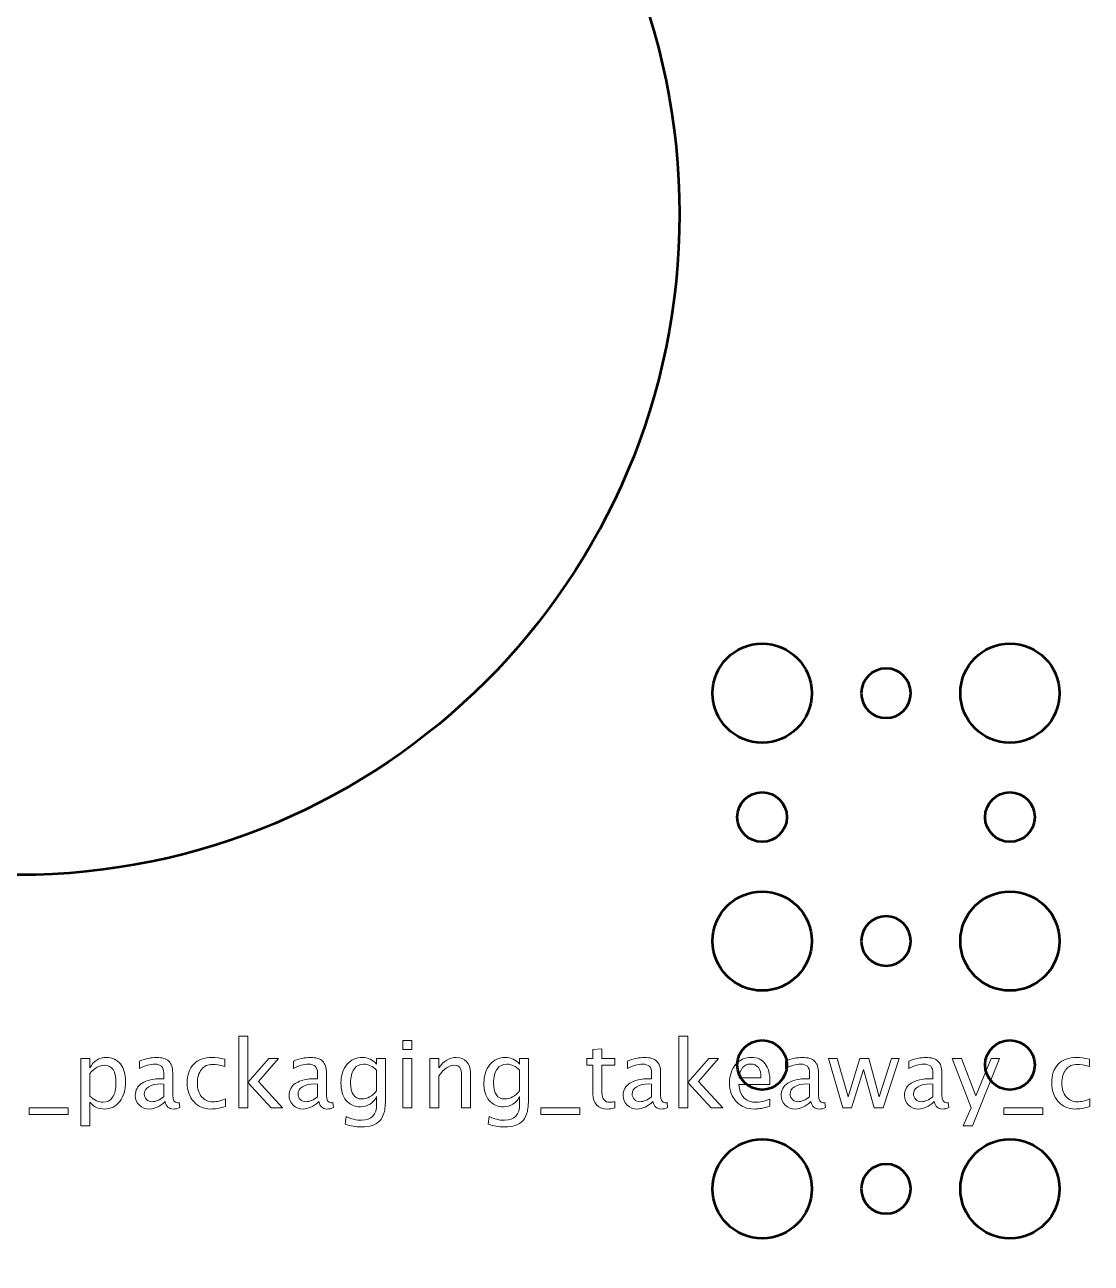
# Model space of a CAD drawing. Header units: centimetres. Extents: x -32.2 to 38.2, y -18.7 to 17.2.
# Drawn here: x 10.54 to 16.99, y 2.65 to 10.15 of the extents above; entities that cross this region are included whole.
import ezdxf

# ---------------------------------------------------------------- set-up
doc = ezdxf.new("R2010")
doc.units = ezdxf.units.CM
doc.header["$MEASUREMENT"] = 0
doc.layers.add('Layer 1', color=7, linetype='Continuous')

msp = doc.modelspace()

# ---------------------------------------------------------------- linework, layer by layer
at = {"layer": 'Layer 1', "lineweight": 53}
for centre, major_axis in [((10.5, 9), (0, 4)), ((15.00001, 6.09999), (0, 0.30001)), ((16.50001, 6.09999), (0, 0.30001)), ((15, 5.35), (0, 0.15)), ((16.5, 5.35), (0, 0.15)), ((15.00001, 4.59999), (0, 0.30001)), ((16.50001, 4.59999), (0, 0.30001)), ((15, 3.85), (0, 0.15)), ((16.5, 3.85), (0, 0.15)), ((15.00001, 3.09999), (0, 0.30001)), ((16.50001, 3.09999), (0, 0.30001))]:
    msp.add_ellipse(centre, major_axis=major_axis, ratio=1, dxfattribs=at)
for points, knots in [([(3.8, -18.2), (3.8, -18.2), (3.8, 16.7), (3.8, 16.7), (3.8, 16.7), (3.8, 16.97614), (4.02386, 17.2), (4.3, 17.2), (4.3, 17.2), (4.3, 17.2), (37.7, 17.2), (37.7, 17.2), (37.7, 17.2), (37.97614, 17.2), (38.2, 16.97614), (38.2, 16.7), (38.2, 16.7), (38.2, 16.7), (38.2, -18.2), (38.2, -18.2), (38.2, -18.2), (38.2, -18.47614), (37.97614, -18.7), (37.7, -18.7), (37.7, -18.7), (37.7, -18.7), (4.3, -18.7), (4.3, -18.7), (4.3, -18.7), (4.02386, -18.7), (3.8, -18.47614), (3.8, -18.2)], [0, 0, 0, 0, 0.1111111, 0.1111111, 0.1111111, 0.1111111, 0.2222222, 0.2222222, 0.2222222, 0.2222222, 0.3333333, 0.3333333, 0.3333333, 0.3333333, 0.4444444, 0.4444444, 0.4444444, 0.4444444, 0.5555556, 0.5555556, 0.5555556, 0.5555556, 0.6666667, 0.6666667, 0.6666667, 0.6666667, 0.7777778, 0.7777778, 0.7777778, 0.7777778, 1, 1, 1, 1]), ([(15.6, 6.1), (15.6, 6.18284), (15.66716, 6.25), (15.75, 6.25), (15.75, 6.25), (15.83284, 6.25), (15.9, 6.18284), (15.9, 6.1), (15.9, 6.1), (15.9, 6.01716), (15.83284, 5.95), (15.75, 5.95), (15.75, 5.95), (15.66716, 5.95), (15.6, 6.01716), (15.6, 6.1)], [0, 0, 0, 0, 0.2, 0.2, 0.2, 0.2, 0.4, 0.4, 0.4, 0.4, 0.6, 0.6, 0.6, 0.6, 1, 1, 1, 1]), ([(15.6, 4.6), (15.6, 4.68284), (15.66716, 4.75), (15.75, 4.75), (15.75, 4.75), (15.83284, 4.75), (15.9, 4.68284), (15.9, 4.6), (15.9, 4.6), (15.9, 4.51716), (15.83284, 4.45), (15.75, 4.45), (15.75, 4.45), (15.66716, 4.45), (15.6, 4.51716), (15.6, 4.6)], [0, 0, 0, 0, 0.2, 0.2, 0.2, 0.2, 0.4, 0.4, 0.4, 0.4, 0.6, 0.6, 0.6, 0.6, 1, 1, 1, 1]), ([(15.6, 3.1), (15.6, 3.18284), (15.66716, 3.25), (15.75, 3.25), (15.75, 3.25), (15.83284, 3.25), (15.9, 3.18284), (15.9, 3.1), (15.9, 3.1), (15.9, 3.01716), (15.83284, 2.95), (15.75, 2.95), (15.75, 2.95), (15.66716, 2.95), (15.6, 3.01716), (15.6, 3.1)], [0, 0, 0, 0, 0.2, 0.2, 0.2, 0.2, 0.4, 0.4, 0.4, 0.4, 0.6, 0.6, 0.6, 0.6, 1, 1, 1, 1])]:
    msp.add_open_spline(points, degree=3, knots=knots, dxfattribs=at)
at = {"layer": 'Layer 1', "color": 5, "lineweight": 9}
for points, knots in [([(11.83285, 3.58998), (11.83285, 3.58998), (11.83285, 4.02516), (11.83285, 4.02516), (11.83285, 4.02516), (11.83285, 4.02516), (11.88703, 4.02516), (11.88703, 4.02516), (11.88703, 4.02516), (11.88703, 4.02516), (11.88703, 3.74398), (11.88703, 3.74398), (11.88703, 3.74398), (11.88703, 3.74398), (12.01403, 3.88913), (12.01403, 3.88913), (12.01403, 3.88913), (12.01403, 3.88913), (12.07255, 3.88913), (12.07255, 3.88913), (12.07255, 3.88913), (12.07255, 3.88913), (11.95119, 3.74953), (11.95119, 3.74953), (11.95119, 3.74953), (11.95119, 3.74953), (12.09794, 3.58998), (12.09794, 3.58998), (12.09794, 3.58998), (12.09794, 3.58998), (12.02814, 3.58998), (12.02814, 3.58998), (12.02814, 3.58998), (12.02814, 3.58998), (11.88703, 3.74341), (11.88703, 3.74341), (11.88703, 3.74341), (11.88703, 3.74341), (11.88703, 3.58998), (11.88703, 3.58998), (11.88703, 3.58998), (11.88703, 3.58998), (11.83285, 3.58998), (11.83285, 3.58998)], [0, 0, 0, 0, 0.0833333, 0.0833333, 0.0833333, 0.0833333, 0.1666667, 0.1666667, 0.1666667, 0.1666667, 0.25, 0.25, 0.25, 0.25, 0.3333333, 0.3333333, 0.3333333, 0.3333333, 0.4166667, 0.4166667, 0.4166667, 0.4166667, 0.5, 0.5, 0.5, 0.5, 0.5833333, 0.5833333, 0.5833333, 0.5833333, 0.6666667, 0.6666667, 0.6666667, 0.6666667, 0.75, 0.75, 0.75, 0.75, 0.8333333, 0.8333333, 0.8333333, 0.8333333, 1, 1, 1, 1]), ([(12.82636, 3.94388), (12.82636, 3.94388), (12.82636, 3.99807), (12.82636, 3.99807), (12.82636, 3.99807), (12.82636, 3.99807), (12.88054, 3.99807), (12.88054, 3.99807), (12.88054, 3.99807), (12.88054, 3.99807), (12.88054, 3.94388), (12.88054, 3.94388), (12.88054, 3.94388), (12.88054, 3.94388), (12.82636, 3.94388), (12.82636, 3.94388)], [0, 0, 0, 0, 0.2, 0.2, 0.2, 0.2, 0.4, 0.4, 0.4, 0.4, 0.6, 0.6, 0.6, 0.6, 1, 1, 1, 1]), ([(14.49672, 3.58998), (14.49672, 3.58998), (14.49672, 4.02516), (14.49672, 4.02516), (14.49672, 4.02516), (14.49672, 4.02516), (14.5509, 4.02516), (14.5509, 4.02516), (14.5509, 4.02516), (14.5509, 4.02516), (14.5509, 3.74398), (14.5509, 3.74398), (14.5509, 3.74398), (14.5509, 3.74398), (14.6779, 3.88913), (14.6779, 3.88913), (14.6779, 3.88913), (14.6779, 3.88913), (14.73642, 3.88913), (14.73642, 3.88913), (14.73642, 3.88913), (14.73642, 3.88913), (14.61506, 3.74953), (14.61506, 3.74953), (14.61506, 3.74953), (14.61506, 3.74953), (14.76181, 3.58998), (14.76181, 3.58998), (14.76181, 3.58998), (14.76181, 3.58998), (14.69201, 3.58998), (14.69201, 3.58998), (14.69201, 3.58998), (14.69201, 3.58998), (14.5509, 3.74341), (14.5509, 3.74341), (14.5509, 3.74341), (14.5509, 3.74341), (14.5509, 3.58998), (14.5509, 3.58998), (14.5509, 3.58998), (14.5509, 3.58998), (14.49672, 3.58998), (14.49672, 3.58998)], [0, 0, 0, 0, 0.0833333, 0.0833333, 0.0833333, 0.0833333, 0.1666667, 0.1666667, 0.1666667, 0.1666667, 0.25, 0.25, 0.25, 0.25, 0.3333333, 0.3333333, 0.3333333, 0.3333333, 0.4166667, 0.4166667, 0.4166667, 0.4166667, 0.5, 0.5, 0.5, 0.5, 0.5833333, 0.5833333, 0.5833333, 0.5833333, 0.6666667, 0.6666667, 0.6666667, 0.6666667, 0.75, 0.75, 0.75, 0.75, 0.8333333, 0.8333333, 0.8333333, 0.8333333, 1, 1, 1, 1]), ([(14.10773, 3.59007), (14.09098, 3.58546), (14.0764, 3.58321), (14.06408, 3.58321), (14.06408, 3.58321), (14.03642, 3.58321), (14.01488, 3.59111), (13.99945, 3.60691), (13.99945, 3.60691), (13.98393, 3.62272), (13.97621, 3.64464), (13.97621, 3.67276), (13.97621, 3.67276), (13.97621, 3.67276), (13.97621, 3.84849), (13.97621, 3.84849), (13.97621, 3.84849), (13.97621, 3.84849), (13.93877, 3.84849), (13.93877, 3.84849), (13.93877, 3.84849), (13.93877, 3.84849), (13.93877, 3.88913), (13.93877, 3.88913), (13.93877, 3.88913), (13.93877, 3.88913), (13.97621, 3.88913), (13.97621, 3.88913), (13.97621, 3.88913), (13.97621, 3.88913), (13.97621, 3.94323), (13.97621, 3.94323), (13.97621, 3.94323), (13.97621, 3.94323), (14.0304, 3.9484), (14.0304, 3.9484), (14.0304, 3.9484), (14.0304, 3.9484), (14.0304, 3.88913), (14.0304, 3.88913), (14.0304, 3.88913), (14.0304, 3.88913), (14.10886, 3.88913), (14.10886, 3.88913), (14.10886, 3.88913), (14.10886, 3.88913), (14.10886, 3.84849), (14.10886, 3.84849), (14.10886, 3.84849), (14.10886, 3.84849), (14.0304, 3.84849), (14.0304, 3.84849), (14.0304, 3.84849), (14.0304, 3.84849), (14.0304, 3.68255), (14.0304, 3.68255), (14.0304, 3.68255), (14.0304, 3.64341), (14.04743, 3.62385), (14.08139, 3.62385), (14.08139, 3.62385), (14.08863, 3.62385), (14.09738, 3.62507), (14.10773, 3.62742), (14.10773, 3.62742), (14.10773, 3.62742), (14.10773, 3.59007), (14.10773, 3.59007)], [0, 0, 0, 0, 0.0555556, 0.0555556, 0.0555556, 0.0555556, 0.1111111, 0.1111111, 0.1111111, 0.1111111, 0.1666667, 0.1666667, 0.1666667, 0.1666667, 0.2222222, 0.2222222, 0.2222222, 0.2222222, 0.2777778, 0.2777778, 0.2777778, 0.2777778, 0.3333333, 0.3333333, 0.3333333, 0.3333333, 0.3888889, 0.3888889, 0.3888889, 0.3888889, 0.4444444, 0.4444444, 0.4444444, 0.4444444, 0.5, 0.5, 0.5, 0.5, 0.5555556, 0.5555556, 0.5555556, 0.5555556, 0.6111111, 0.6111111, 0.6111111, 0.6111111, 0.6666667, 0.6666667, 0.6666667, 0.6666667, 0.7222222, 0.7222222, 0.7222222, 0.7222222, 0.7777778, 0.7777778, 0.7777778, 0.7777778, 0.8333333, 0.8333333, 0.8333333, 0.8333333, 0.8888889, 0.8888889, 0.8888889, 0.8888889, 1, 1, 1, 1]), ([(10.87688, 3.48104), (10.87688, 3.48104), (10.87688, 3.88913), (10.87688, 3.88913), (10.87688, 3.88913), (10.87688, 3.88913), (10.93106, 3.88913), (10.93106, 3.88913), (10.93106, 3.88913), (10.93106, 3.88913), (10.93106, 3.8326), (10.93106, 3.8326), (10.93106, 3.8326), (10.95326, 3.87446), (10.98666, 3.89534), (11.03116, 3.89534), (11.03116, 3.89534), (11.06719, 3.89534), (11.0955, 3.88227), (11.1162, 3.85602), (11.1162, 3.85602), (11.13689, 3.82977), (11.14724, 3.79393), (11.14724, 3.74849), (11.14724, 3.74849), (11.14724, 3.69901), (11.13548, 3.65903), (11.11206, 3.62874), (11.11206, 3.62874), (11.08864, 3.59835), (11.05778, 3.58321), (11.01959, 3.58321), (11.01959, 3.58321), (10.98412, 3.58321), (10.95458, 3.59675), (10.93106, 3.62394), (10.93106, 3.62394), (10.93106, 3.62394), (10.93106, 3.48104), (10.93106, 3.48104), (10.93106, 3.48104), (10.93106, 3.48104), (10.87688, 3.48104), (10.87688, 3.48104)], [0, 0, 0, 0, 0.0833333, 0.0833333, 0.0833333, 0.0833333, 0.1666667, 0.1666667, 0.1666667, 0.1666667, 0.25, 0.25, 0.25, 0.25, 0.3333333, 0.3333333, 0.3333333, 0.3333333, 0.4166667, 0.4166667, 0.4166667, 0.4166667, 0.5, 0.5, 0.5, 0.5, 0.5833333, 0.5833333, 0.5833333, 0.5833333, 0.6666667, 0.6666667, 0.6666667, 0.6666667, 0.75, 0.75, 0.75, 0.75, 0.8333333, 0.8333333, 0.8333333, 0.8333333, 1, 1, 1, 1]), ([(10.93106, 3.66129), (10.959, 3.63636), (10.98563, 3.62385), (11.01093, 3.62385), (11.01093, 3.62385), (11.03586, 3.62385), (11.05515, 3.63429), (11.06869, 3.65508), (11.06869, 3.65508), (11.08233, 3.67587), (11.08911, 3.70513), (11.08911, 3.74294), (11.08911, 3.74294), (11.08911, 3.81293), (11.06596, 3.84793), (11.01968, 3.84793), (11.01968, 3.84793), (10.98939, 3.84793), (10.95985, 3.83156), (10.93106, 3.79873), (10.93106, 3.79873), (10.93106, 3.79873), (10.93106, 3.66129), (10.93106, 3.66129)], [0, 0, 0, 0, 0.1428571, 0.1428571, 0.1428571, 0.1428571, 0.2857143, 0.2857143, 0.2857143, 0.2857143, 0.4285714, 0.4285714, 0.4285714, 0.4285714, 0.5714286, 0.5714286, 0.5714286, 0.5714286, 0.7142857, 0.7142857, 0.7142857, 0.7142857, 1, 1, 1, 1]), ([(11.38628, 3.62808), (11.35373, 3.59816), (11.32241, 3.58321), (11.2923, 3.58321), (11.2923, 3.58321), (11.26756, 3.58321), (11.24696, 3.59092), (11.23069, 3.60644), (11.23069, 3.60644), (11.21432, 3.62196), (11.20613, 3.64153), (11.20613, 3.66514), (11.20613, 3.66514), (11.20613, 3.69779), (11.21987, 3.72291), (11.24734, 3.7404), (11.24734, 3.7404), (11.27481, 3.7579), (11.31422, 3.76665), (11.36559, 3.76665), (11.36559, 3.76665), (11.36559, 3.76665), (11.37829, 3.76665), (11.37829, 3.76665), (11.37829, 3.76665), (11.37829, 3.76665), (11.37829, 3.80268), (11.37829, 3.80268), (11.37829, 3.80268), (11.37829, 3.83739), (11.36022, 3.8547), (11.32401, 3.8547), (11.32401, 3.8547), (11.29597, 3.8547), (11.2653, 3.84586), (11.2321, 3.82817), (11.2321, 3.82817), (11.2321, 3.82817), (11.2321, 3.87276), (11.2321, 3.87276), (11.2321, 3.87276), (11.2686, 3.88782), (11.30303, 3.89534), (11.33529, 3.89534), (11.33529, 3.89534), (11.3685, 3.89534), (11.39306, 3.88782), (11.40877, 3.87267), (11.40877, 3.87267), (11.42457, 3.85752), (11.43247, 3.83419), (11.43247, 3.80268), (11.43247, 3.80268), (11.43247, 3.80268), (11.43247, 3.6675), (11.43247, 3.6675), (11.43247, 3.6675), (11.43247, 3.63655), (11.44197, 3.62102), (11.46107, 3.62102), (11.46107, 3.62102), (11.46342, 3.62102), (11.4669, 3.6214), (11.47151, 3.62215), (11.47151, 3.62215), (11.47151, 3.62215), (11.47537, 3.59205), (11.47537, 3.59205), (11.47537, 3.59205), (11.46305, 3.58612), (11.4495, 3.58321), (11.43464, 3.58321), (11.43464, 3.58321), (11.40933, 3.58321), (11.39324, 3.59816), (11.38628, 3.62808)], [0, 0, 0, 0, 0.05, 0.05, 0.05, 0.05, 0.1, 0.1, 0.1, 0.1, 0.15, 0.15, 0.15, 0.15, 0.2, 0.2, 0.2, 0.2, 0.25, 0.25, 0.25, 0.25, 0.3, 0.3, 0.3, 0.3, 0.35, 0.35, 0.35, 0.35, 0.4, 0.4, 0.4, 0.4, 0.45, 0.45, 0.45, 0.45, 0.5, 0.5, 0.5, 0.5, 0.55, 0.55, 0.55, 0.55, 0.6, 0.6, 0.6, 0.6, 0.65, 0.65, 0.65, 0.65, 0.7, 0.7, 0.7, 0.7, 0.75, 0.75, 0.75, 0.75, 0.8, 0.8, 0.8, 0.8, 0.85, 0.85, 0.85, 0.85, 0.9, 0.9, 0.9, 0.9, 1, 1, 1, 1]), ([(11.75147, 3.59901), (11.71638, 3.58847), (11.68609, 3.58321), (11.6606, 3.58321), (11.6606, 3.58321), (11.62014, 3.58321), (11.58665, 3.59816), (11.56003, 3.62799), (11.56003, 3.62799), (11.53341, 3.6579), (11.52005, 3.69562), (11.52005, 3.74106), (11.52005, 3.74106), (11.52005, 3.7896), (11.53322, 3.82752), (11.55956, 3.85461), (11.55956, 3.85461), (11.5859, 3.8818), (11.62268, 3.89534), (11.66991, 3.89534), (11.66991, 3.89534), (11.69314, 3.89534), (11.7193, 3.89214), (11.74808, 3.88575), (11.74808, 3.88575), (11.74808, 3.88575), (11.74808, 3.84003), (11.74808, 3.84003), (11.74808, 3.84003), (11.71751, 3.84906), (11.69258, 3.85357), (11.67339, 3.85357), (11.67339, 3.85357), (11.64554, 3.85357), (11.62325, 3.84313), (11.6066, 3.82234), (11.6066, 3.82234), (11.58995, 3.80155), (11.58157, 3.7738), (11.58157, 3.73918), (11.58157, 3.73918), (11.58157, 3.7056), (11.59023, 3.6785), (11.60744, 3.65771), (11.60744, 3.65771), (11.62466, 3.63702), (11.64714, 3.62667), (11.67508, 3.62667), (11.67508, 3.62667), (11.69982, 3.62667), (11.72522, 3.63307), (11.75147, 3.64586), (11.75147, 3.64586), (11.75147, 3.64586), (11.75147, 3.59901), (11.75147, 3.59901)], [0, 0, 0, 0, 0.0666667, 0.0666667, 0.0666667, 0.0666667, 0.1333333, 0.1333333, 0.1333333, 0.1333333, 0.2, 0.2, 0.2, 0.2, 0.2666667, 0.2666667, 0.2666667, 0.2666667, 0.3333333, 0.3333333, 0.3333333, 0.3333333, 0.4, 0.4, 0.4, 0.4, 0.4666667, 0.4666667, 0.4666667, 0.4666667, 0.5333333, 0.5333333, 0.5333333, 0.5333333, 0.6, 0.6, 0.6, 0.6, 0.6666667, 0.6666667, 0.6666667, 0.6666667, 0.7333333, 0.7333333, 0.7333333, 0.7333333, 0.8, 0.8, 0.8, 0.8, 0.8666667, 0.8666667, 0.8666667, 0.8666667, 1, 1, 1, 1]), ([(12.31695, 3.62808), (12.2844, 3.59816), (12.25308, 3.58321), (12.22297, 3.58321), (12.22297, 3.58321), (12.19823, 3.58321), (12.17763, 3.59092), (12.16136, 3.60644), (12.16136, 3.60644), (12.14499, 3.62196), (12.1368, 3.64153), (12.1368, 3.66514), (12.1368, 3.66514), (12.1368, 3.69779), (12.15054, 3.72291), (12.17801, 3.7404), (12.17801, 3.7404), (12.20548, 3.7579), (12.24489, 3.76665), (12.29626, 3.76665), (12.29626, 3.76665), (12.29626, 3.76665), (12.30896, 3.76665), (12.30896, 3.76665), (12.30896, 3.76665), (12.30896, 3.76665), (12.30896, 3.80268), (12.30896, 3.80268), (12.30896, 3.80268), (12.30896, 3.83739), (12.29089, 3.8547), (12.25468, 3.8547), (12.25468, 3.8547), (12.22664, 3.8547), (12.19597, 3.84586), (12.16277, 3.82817), (12.16277, 3.82817), (12.16277, 3.82817), (12.16277, 3.87276), (12.16277, 3.87276), (12.16277, 3.87276), (12.19927, 3.88782), (12.2337, 3.89534), (12.26596, 3.89534), (12.26596, 3.89534), (12.29917, 3.89534), (12.32373, 3.88782), (12.33944, 3.87267), (12.33944, 3.87267), (12.35524, 3.85752), (12.36314, 3.83419), (12.36314, 3.80268), (12.36314, 3.80268), (12.36314, 3.80268), (12.36314, 3.6675), (12.36314, 3.6675), (12.36314, 3.6675), (12.36314, 3.63655), (12.37264, 3.62102), (12.39174, 3.62102), (12.39174, 3.62102), (12.39409, 3.62102), (12.39757, 3.6214), (12.40218, 3.62215), (12.40218, 3.62215), (12.40218, 3.62215), (12.40604, 3.59205), (12.40604, 3.59205), (12.40604, 3.59205), (12.39372, 3.58612), (12.38017, 3.58321), (12.36531, 3.58321), (12.36531, 3.58321), (12.34, 3.58321), (12.32391, 3.59816), (12.31695, 3.62808)], [0, 0, 0, 0, 0.05, 0.05, 0.05, 0.05, 0.1, 0.1, 0.1, 0.1, 0.15, 0.15, 0.15, 0.15, 0.2, 0.2, 0.2, 0.2, 0.25, 0.25, 0.25, 0.25, 0.3, 0.3, 0.3, 0.3, 0.35, 0.35, 0.35, 0.35, 0.4, 0.4, 0.4, 0.4, 0.45, 0.45, 0.45, 0.45, 0.5, 0.5, 0.5, 0.5, 0.55, 0.55, 0.55, 0.55, 0.6, 0.6, 0.6, 0.6, 0.65, 0.65, 0.65, 0.65, 0.7, 0.7, 0.7, 0.7, 0.75, 0.75, 0.75, 0.75, 0.8, 0.8, 0.8, 0.8, 0.85, 0.85, 0.85, 0.85, 0.9, 0.9, 0.9, 0.9, 1, 1, 1, 1]), ([(12.47556, 3.49064), (12.47556, 3.49064), (12.48195, 3.53749), (12.48195, 3.53749), (12.48195, 3.53749), (12.51337, 3.52281), (12.54451, 3.51547), (12.57527, 3.51547), (12.57527, 3.51547), (12.63633, 3.51547), (12.6669, 3.54784), (12.6669, 3.61246), (12.6669, 3.61246), (12.6669, 3.61246), (12.6669, 3.6595), (12.6669, 3.6595), (12.6669, 3.6595), (12.65749, 3.63965), (12.64413, 3.62432), (12.62673, 3.61331), (12.62673, 3.61331), (12.60933, 3.6023), (12.58995, 3.59675), (12.56859, 3.59675), (12.56859, 3.59675), (12.53238, 3.59675), (12.50368, 3.60974), (12.48252, 3.6357), (12.48252, 3.6357), (12.46135, 3.66166), (12.45072, 3.69685), (12.45072, 3.74125), (12.45072, 3.74125), (12.45072, 3.78669), (12.46276, 3.82375), (12.48684, 3.85244), (12.48684, 3.85244), (12.51102, 3.88104), (12.54216, 3.89534), (12.58045, 3.89534), (12.58045, 3.89534), (12.61394, 3.89534), (12.64282, 3.8818), (12.6669, 3.85461), (12.6669, 3.85461), (12.6669, 3.85461), (12.6669, 3.88913), (12.6669, 3.88913), (12.6669, 3.88913), (12.6669, 3.88913), (12.72109, 3.88913), (12.72109, 3.88913), (12.72109, 3.88913), (12.72109, 3.88913), (12.72109, 3.67164), (12.72109, 3.67164), (12.72109, 3.67164), (12.72109, 3.62488), (12.71864, 3.59026), (12.71375, 3.56778), (12.71375, 3.56778), (12.70895, 3.5453), (12.69973, 3.52686), (12.68637, 3.51256), (12.68637, 3.51256), (12.66267, 3.48744), (12.6256, 3.47483), (12.57527, 3.47483), (12.57527, 3.47483), (12.54075, 3.47483), (12.50754, 3.4801), (12.47556, 3.49064)], [0, 0, 0, 0, 0.0526316, 0.0526316, 0.0526316, 0.0526316, 0.1052632, 0.1052632, 0.1052632, 0.1052632, 0.1578947, 0.1578947, 0.1578947, 0.1578947, 0.2105263, 0.2105263, 0.2105263, 0.2105263, 0.2631579, 0.2631579, 0.2631579, 0.2631579, 0.3157895, 0.3157895, 0.3157895, 0.3157895, 0.3684211, 0.3684211, 0.3684211, 0.3684211, 0.4210526, 0.4210526, 0.4210526, 0.4210526, 0.4736842, 0.4736842, 0.4736842, 0.4736842, 0.5263158, 0.5263158, 0.5263158, 0.5263158, 0.5789474, 0.5789474, 0.5789474, 0.5789474, 0.6315789, 0.6315789, 0.6315789, 0.6315789, 0.6842105, 0.6842105, 0.6842105, 0.6842105, 0.7368421, 0.7368421, 0.7368421, 0.7368421, 0.7894737, 0.7894737, 0.7894737, 0.7894737, 0.8421053, 0.8421053, 0.8421053, 0.8421053, 0.8947368, 0.8947368, 0.8947368, 0.8947368, 1, 1, 1, 1]), ([(12.6669, 3.69346), (12.6669, 3.69346), (12.6669, 3.81754), (12.6669, 3.81754), (12.6669, 3.81754), (12.64301, 3.84228), (12.61695, 3.8547), (12.58882, 3.8547), (12.58882, 3.8547), (12.5638, 3.8547), (12.54423, 3.84473), (12.53012, 3.82469), (12.53012, 3.82469), (12.51591, 3.80475), (12.50886, 3.777), (12.50886, 3.74163), (12.50886, 3.74163), (12.50886, 3.67662), (12.53191, 3.64417), (12.5781, 3.64417), (12.5781, 3.64417), (12.60952, 3.64417), (12.63915, 3.66063), (12.6669, 3.69346)], [0, 0, 0, 0, 0.1428571, 0.1428571, 0.1428571, 0.1428571, 0.2857143, 0.2857143, 0.2857143, 0.2857143, 0.4285714, 0.4285714, 0.4285714, 0.4285714, 0.5714286, 0.5714286, 0.5714286, 0.5714286, 0.7142857, 0.7142857, 0.7142857, 0.7142857, 1, 1, 1, 1]), ([(12.82636, 3.58998), (12.82636, 3.58998), (12.82636, 3.88913), (12.82636, 3.88913), (12.82636, 3.88913), (12.82636, 3.88913), (12.88054, 3.88913), (12.88054, 3.88913), (12.88054, 3.88913), (12.88054, 3.88913), (12.88054, 3.58998), (12.88054, 3.58998), (12.88054, 3.58998), (12.88054, 3.58998), (12.82636, 3.58998), (12.82636, 3.58998)], [0, 0, 0, 0, 0.2, 0.2, 0.2, 0.2, 0.4, 0.4, 0.4, 0.4, 0.6, 0.6, 0.6, 0.6, 1, 1, 1, 1]), ([(12.98948, 3.58998), (12.98948, 3.58998), (12.98948, 3.88913), (12.98948, 3.88913), (12.98948, 3.88913), (12.98948, 3.88913), (13.04366, 3.88913), (13.04366, 3.88913), (13.04366, 3.88913), (13.04366, 3.88913), (13.04366, 3.8326), (13.04366, 3.8326), (13.04366, 3.8326), (13.07235, 3.87446), (13.10754, 3.89534), (13.14912, 3.89534), (13.14912, 3.89534), (13.17527, 3.89534), (13.19606, 3.88716), (13.2114, 3.87069), (13.2114, 3.87069), (13.22673, 3.85433), (13.23444, 3.83222), (13.23444, 3.80456), (13.23444, 3.80456), (13.23444, 3.80456), (13.23444, 3.58998), (13.23444, 3.58998), (13.23444, 3.58998), (13.23444, 3.58998), (13.18026, 3.58998), (13.18026, 3.58998), (13.18026, 3.58998), (13.18026, 3.58998), (13.18026, 3.78688), (13.18026, 3.78688), (13.18026, 3.78688), (13.18026, 3.80908), (13.17696, 3.82488), (13.17047, 3.83429), (13.17047, 3.83429), (13.16389, 3.84379), (13.15307, 3.84849), (13.13792, 3.84849), (13.13792, 3.84849), (13.10462, 3.84849), (13.0732, 3.82676), (13.04366, 3.7833), (13.04366, 3.7833), (13.04366, 3.7833), (13.04366, 3.58998), (13.04366, 3.58998), (13.04366, 3.58998), (13.04366, 3.58998), (12.98948, 3.58998), (12.98948, 3.58998)], [0, 0, 0, 0, 0.0666667, 0.0666667, 0.0666667, 0.0666667, 0.1333333, 0.1333333, 0.1333333, 0.1333333, 0.2, 0.2, 0.2, 0.2, 0.2666667, 0.2666667, 0.2666667, 0.2666667, 0.3333333, 0.3333333, 0.3333333, 0.3333333, 0.4, 0.4, 0.4, 0.4, 0.4666667, 0.4666667, 0.4666667, 0.4666667, 0.5333333, 0.5333333, 0.5333333, 0.5333333, 0.6, 0.6, 0.6, 0.6, 0.6666667, 0.6666667, 0.6666667, 0.6666667, 0.7333333, 0.7333333, 0.7333333, 0.7333333, 0.8, 0.8, 0.8, 0.8, 0.8666667, 0.8666667, 0.8666667, 0.8666667, 1, 1, 1, 1]), ([(13.34094, 3.49064), (13.34094, 3.49064), (13.34733, 3.53749), (13.34733, 3.53749), (13.34733, 3.53749), (13.37875, 3.52281), (13.40989, 3.51547), (13.44065, 3.51547), (13.44065, 3.51547), (13.50171, 3.51547), (13.53228, 3.54784), (13.53228, 3.61246), (13.53228, 3.61246), (13.53228, 3.61246), (13.53228, 3.6595), (13.53228, 3.6595), (13.53228, 3.6595), (13.52287, 3.63965), (13.50951, 3.62432), (13.49211, 3.61331), (13.49211, 3.61331), (13.47471, 3.6023), (13.45533, 3.59675), (13.43397, 3.59675), (13.43397, 3.59675), (13.39776, 3.59675), (13.36906, 3.60974), (13.3479, 3.6357), (13.3479, 3.6357), (13.32673, 3.66166), (13.3161, 3.69685), (13.3161, 3.74125), (13.3161, 3.74125), (13.3161, 3.78669), (13.32814, 3.82375), (13.35222, 3.85244), (13.35222, 3.85244), (13.3764, 3.88104), (13.40754, 3.89534), (13.44583, 3.89534), (13.44583, 3.89534), (13.47932, 3.89534), (13.5082, 3.8818), (13.53228, 3.85461), (13.53228, 3.85461), (13.53228, 3.85461), (13.53228, 3.88913), (13.53228, 3.88913), (13.53228, 3.88913), (13.53228, 3.88913), (13.58647, 3.88913), (13.58647, 3.88913), (13.58647, 3.88913), (13.58647, 3.88913), (13.58647, 3.67164), (13.58647, 3.67164), (13.58647, 3.67164), (13.58647, 3.62488), (13.58402, 3.59026), (13.57913, 3.56778), (13.57913, 3.56778), (13.57433, 3.5453), (13.56511, 3.52686), (13.55175, 3.51256), (13.55175, 3.51256), (13.52805, 3.48744), (13.49098, 3.47483), (13.44065, 3.47483), (13.44065, 3.47483), (13.40613, 3.47483), (13.37292, 3.4801), (13.34094, 3.49064)], [0, 0, 0, 0, 0.0526316, 0.0526316, 0.0526316, 0.0526316, 0.1052632, 0.1052632, 0.1052632, 0.1052632, 0.1578947, 0.1578947, 0.1578947, 0.1578947, 0.2105263, 0.2105263, 0.2105263, 0.2105263, 0.2631579, 0.2631579, 0.2631579, 0.2631579, 0.3157895, 0.3157895, 0.3157895, 0.3157895, 0.3684211, 0.3684211, 0.3684211, 0.3684211, 0.4210526, 0.4210526, 0.4210526, 0.4210526, 0.4736842, 0.4736842, 0.4736842, 0.4736842, 0.5263158, 0.5263158, 0.5263158, 0.5263158, 0.5789474, 0.5789474, 0.5789474, 0.5789474, 0.6315789, 0.6315789, 0.6315789, 0.6315789, 0.6842105, 0.6842105, 0.6842105, 0.6842105, 0.7368421, 0.7368421, 0.7368421, 0.7368421, 0.7894737, 0.7894737, 0.7894737, 0.7894737, 0.8421053, 0.8421053, 0.8421053, 0.8421053, 0.8947368, 0.8947368, 0.8947368, 0.8947368, 1, 1, 1, 1]), ([(13.53228, 3.69346), (13.53228, 3.69346), (13.53228, 3.81754), (13.53228, 3.81754), (13.53228, 3.81754), (13.50839, 3.84228), (13.48233, 3.8547), (13.4542, 3.8547), (13.4542, 3.8547), (13.42918, 3.8547), (13.40961, 3.84473), (13.3955, 3.82469), (13.3955, 3.82469), (13.38129, 3.80475), (13.37424, 3.777), (13.37424, 3.74163), (13.37424, 3.74163), (13.37424, 3.67662), (13.39729, 3.64417), (13.44348, 3.64417), (13.44348, 3.64417), (13.4749, 3.64417), (13.50453, 3.66063), (13.53228, 3.69346)], [0, 0, 0, 0, 0.1428571, 0.1428571, 0.1428571, 0.1428571, 0.2857143, 0.2857143, 0.2857143, 0.2857143, 0.4285714, 0.4285714, 0.4285714, 0.4285714, 0.5714286, 0.5714286, 0.5714286, 0.5714286, 0.7142857, 0.7142857, 0.7142857, 0.7142857, 1, 1, 1, 1]), ([(14.33924, 3.62808), (14.30669, 3.59816), (14.27537, 3.58321), (14.24526, 3.58321), (14.24526, 3.58321), (14.22052, 3.58321), (14.19992, 3.59092), (14.18365, 3.60644), (14.18365, 3.60644), (14.16728, 3.62196), (14.15909, 3.64153), (14.15909, 3.66514), (14.15909, 3.66514), (14.15909, 3.69779), (14.17283, 3.72291), (14.2003, 3.7404), (14.2003, 3.7404), (14.22777, 3.7579), (14.26718, 3.76665), (14.31855, 3.76665), (14.31855, 3.76665), (14.31855, 3.76665), (14.33125, 3.76665), (14.33125, 3.76665), (14.33125, 3.76665), (14.33125, 3.76665), (14.33125, 3.80268), (14.33125, 3.80268), (14.33125, 3.80268), (14.33125, 3.83739), (14.31318, 3.8547), (14.27697, 3.8547), (14.27697, 3.8547), (14.24893, 3.8547), (14.21826, 3.84586), (14.18506, 3.82817), (14.18506, 3.82817), (14.18506, 3.82817), (14.18506, 3.87276), (14.18506, 3.87276), (14.18506, 3.87276), (14.22156, 3.88782), (14.25599, 3.89534), (14.28825, 3.89534), (14.28825, 3.89534), (14.32146, 3.89534), (14.34602, 3.88782), (14.36173, 3.87267), (14.36173, 3.87267), (14.37753, 3.85752), (14.38543, 3.83419), (14.38543, 3.80268), (14.38543, 3.80268), (14.38543, 3.80268), (14.38543, 3.6675), (14.38543, 3.6675), (14.38543, 3.6675), (14.38543, 3.63655), (14.39493, 3.62102), (14.41403, 3.62102), (14.41403, 3.62102), (14.41638, 3.62102), (14.41986, 3.6214), (14.42447, 3.62215), (14.42447, 3.62215), (14.42447, 3.62215), (14.42833, 3.59205), (14.42833, 3.59205), (14.42833, 3.59205), (14.41601, 3.58612), (14.40246, 3.58321), (14.3876, 3.58321), (14.3876, 3.58321), (14.36229, 3.58321), (14.3462, 3.59816), (14.33924, 3.62808)], [0, 0, 0, 0, 0.05, 0.05, 0.05, 0.05, 0.1, 0.1, 0.1, 0.1, 0.15, 0.15, 0.15, 0.15, 0.2, 0.2, 0.2, 0.2, 0.25, 0.25, 0.25, 0.25, 0.3, 0.3, 0.3, 0.3, 0.35, 0.35, 0.35, 0.35, 0.4, 0.4, 0.4, 0.4, 0.45, 0.45, 0.45, 0.45, 0.5, 0.5, 0.5, 0.5, 0.55, 0.55, 0.55, 0.55, 0.6, 0.6, 0.6, 0.6, 0.65, 0.65, 0.65, 0.65, 0.7, 0.7, 0.7, 0.7, 0.75, 0.75, 0.75, 0.75, 0.8, 0.8, 0.8, 0.8, 0.85, 0.85, 0.85, 0.85, 0.9, 0.9, 0.9, 0.9, 1, 1, 1, 1]), ([(15.0462, 3.59958), (15.0098, 3.58866), (14.97866, 3.58321), (14.95269, 3.58321), (14.95269, 3.58321), (14.90839, 3.58321), (14.87236, 3.59788), (14.8446, 3.62714), (14.8446, 3.62714), (14.81685, 3.6564), (14.80293, 3.69431), (14.80293, 3.74097), (14.80293, 3.74097), (14.80293, 3.78622), (14.81516, 3.82338), (14.83971, 3.85244), (14.83971, 3.85244), (14.86427, 3.88142), (14.89569, 3.89591), (14.93397, 3.89591), (14.93397, 3.89591), (14.97019, 3.89591), (14.99823, 3.88302), (15.01798, 3.85724), (15.01798, 3.85724), (15.03774, 3.83147), (15.04761, 3.79497), (15.04761, 3.74765), (15.04761, 3.74765), (15.04761, 3.74765), (15.04733, 3.73109), (15.04733, 3.73109), (15.04733, 3.73109), (15.04733, 3.73109), (14.85824, 3.73109), (14.85824, 3.73109), (14.85824, 3.73109), (14.86615, 3.65959), (14.90105, 3.62385), (14.96285, 3.62385), (14.96285, 3.62385), (14.98553, 3.62385), (15.01328, 3.63024), (15.0462, 3.64304), (15.0462, 3.64304), (15.0462, 3.64304), (15.0462, 3.59958), (15.0462, 3.59958)], [0, 0, 0, 0, 0.0769231, 0.0769231, 0.0769231, 0.0769231, 0.1538462, 0.1538462, 0.1538462, 0.1538462, 0.2307692, 0.2307692, 0.2307692, 0.2307692, 0.3076923, 0.3076923, 0.3076923, 0.3076923, 0.3846154, 0.3846154, 0.3846154, 0.3846154, 0.4615385, 0.4615385, 0.4615385, 0.4615385, 0.5384615, 0.5384615, 0.5384615, 0.5384615, 0.6153846, 0.6153846, 0.6153846, 0.6153846, 0.6923077, 0.6923077, 0.6923077, 0.6923077, 0.7692308, 0.7692308, 0.7692308, 0.7692308, 0.8461538, 0.8461538, 0.8461538, 0.8461538, 1, 1, 1, 1]), ([(14.86107, 3.77173), (14.86107, 3.77173), (14.99315, 3.77173), (14.99315, 3.77173), (14.99315, 3.77173), (14.99315, 3.82742), (14.97236, 3.85527), (14.93087, 3.85527), (14.93087, 3.85527), (14.8891, 3.85527), (14.86586, 3.82742), (14.86107, 3.77173)], [0, 0, 0, 0, 0.25, 0.25, 0.25, 0.25, 0.5, 0.5, 0.5, 0.5, 1, 1, 1, 1]), ([(15.29531, 3.62808), (15.26276, 3.59816), (15.23144, 3.58321), (15.20133, 3.58321), (15.20133, 3.58321), (15.17659, 3.58321), (15.15599, 3.59092), (15.13972, 3.60644), (15.13972, 3.60644), (15.12335, 3.62196), (15.11516, 3.64153), (15.11516, 3.66514), (15.11516, 3.66514), (15.11516, 3.69779), (15.1289, 3.72291), (15.15637, 3.7404), (15.15637, 3.7404), (15.18384, 3.7579), (15.22325, 3.76665), (15.27462, 3.76665), (15.27462, 3.76665), (15.27462, 3.76665), (15.28732, 3.76665), (15.28732, 3.76665), (15.28732, 3.76665), (15.28732, 3.76665), (15.28732, 3.80268), (15.28732, 3.80268), (15.28732, 3.80268), (15.28732, 3.83739), (15.26925, 3.8547), (15.23304, 3.8547), (15.23304, 3.8547), (15.205, 3.8547), (15.17433, 3.84586), (15.14113, 3.82817), (15.14113, 3.82817), (15.14113, 3.82817), (15.14113, 3.87276), (15.14113, 3.87276), (15.14113, 3.87276), (15.17763, 3.88782), (15.21206, 3.89534), (15.24432, 3.89534), (15.24432, 3.89534), (15.27753, 3.89534), (15.30209, 3.88782), (15.3178, 3.87267), (15.3178, 3.87267), (15.3336, 3.85752), (15.3415, 3.83419), (15.3415, 3.80268), (15.3415, 3.80268), (15.3415, 3.80268), (15.3415, 3.6675), (15.3415, 3.6675), (15.3415, 3.6675), (15.3415, 3.63655), (15.351, 3.62102), (15.3701, 3.62102), (15.3701, 3.62102), (15.37245, 3.62102), (15.37593, 3.6214), (15.38054, 3.62215), (15.38054, 3.62215), (15.38054, 3.62215), (15.3844, 3.59205), (15.3844, 3.59205), (15.3844, 3.59205), (15.37208, 3.58612), (15.35853, 3.58321), (15.34367, 3.58321), (15.34367, 3.58321), (15.31836, 3.58321), (15.30227, 3.59816), (15.29531, 3.62808)], [0, 0, 0, 0, 0.05, 0.05, 0.05, 0.05, 0.1, 0.1, 0.1, 0.1, 0.15, 0.15, 0.15, 0.15, 0.2, 0.2, 0.2, 0.2, 0.25, 0.25, 0.25, 0.25, 0.3, 0.3, 0.3, 0.3, 0.35, 0.35, 0.35, 0.35, 0.4, 0.4, 0.4, 0.4, 0.45, 0.45, 0.45, 0.45, 0.5, 0.5, 0.5, 0.5, 0.55, 0.55, 0.55, 0.55, 0.6, 0.6, 0.6, 0.6, 0.65, 0.65, 0.65, 0.65, 0.7, 0.7, 0.7, 0.7, 0.75, 0.75, 0.75, 0.75, 0.8, 0.8, 0.8, 0.8, 0.85, 0.85, 0.85, 0.85, 0.9, 0.9, 0.9, 0.9, 1, 1, 1, 1]), ([(15.48778, 3.58998), (15.48778, 3.58998), (15.40199, 3.88913), (15.40199, 3.88913), (15.40199, 3.88913), (15.40199, 3.88913), (15.45486, 3.88913), (15.45486, 3.88913), (15.45486, 3.88913), (15.45486, 3.88913), (15.52061, 3.65687), (15.52061, 3.65687), (15.52061, 3.65687), (15.52061, 3.65687), (15.59154, 3.88913), (15.59154, 3.88913), (15.59154, 3.88913), (15.59154, 3.88913), (15.64573, 3.88913), (15.64573, 3.88913), (15.64573, 3.88913), (15.64573, 3.88913), (15.7081, 3.65724), (15.7081, 3.65724), (15.7081, 3.65724), (15.7081, 3.65724), (15.78355, 3.88913), (15.78355, 3.88913), (15.78355, 3.88913), (15.78355, 3.88913), (15.82983, 3.88913), (15.82983, 3.88913), (15.82983, 3.88913), (15.82983, 3.88913), (15.73218, 3.58998), (15.73218, 3.58998), (15.73218, 3.58998), (15.73218, 3.58998), (15.678, 3.58998), (15.678, 3.58998), (15.678, 3.58998), (15.678, 3.58998), (15.61384, 3.82328), (15.61384, 3.82328), (15.61384, 3.82328), (15.61384, 3.82328), (15.54197, 3.58998), (15.54197, 3.58998), (15.54197, 3.58998), (15.54197, 3.58998), (15.48778, 3.58998), (15.48778, 3.58998)], [0, 0, 0, 0, 0.0714286, 0.0714286, 0.0714286, 0.0714286, 0.1428571, 0.1428571, 0.1428571, 0.1428571, 0.2142857, 0.2142857, 0.2142857, 0.2142857, 0.2857143, 0.2857143, 0.2857143, 0.2857143, 0.3571429, 0.3571429, 0.3571429, 0.3571429, 0.4285714, 0.4285714, 0.4285714, 0.4285714, 0.5, 0.5, 0.5, 0.5, 0.5714286, 0.5714286, 0.5714286, 0.5714286, 0.6428571, 0.6428571, 0.6428571, 0.6428571, 0.7142857, 0.7142857, 0.7142857, 0.7142857, 0.7857143, 0.7857143, 0.7857143, 0.7857143, 0.8571429, 0.8571429, 0.8571429, 0.8571429, 1, 1, 1, 1]), ([(16.04187, 3.62808), (16.00932, 3.59816), (15.978, 3.58321), (15.94789, 3.58321), (15.94789, 3.58321), (15.92315, 3.58321), (15.90255, 3.59092), (15.88628, 3.60644), (15.88628, 3.60644), (15.86991, 3.62196), (15.86172, 3.64153), (15.86172, 3.66514), (15.86172, 3.66514), (15.86172, 3.69779), (15.87546, 3.72291), (15.90293, 3.7404), (15.90293, 3.7404), (15.9304, 3.7579), (15.96981, 3.76665), (16.02118, 3.76665), (16.02118, 3.76665), (16.02118, 3.76665), (16.03388, 3.76665), (16.03388, 3.76665), (16.03388, 3.76665), (16.03388, 3.76665), (16.03388, 3.80268), (16.03388, 3.80268), (16.03388, 3.80268), (16.03388, 3.83739), (16.01581, 3.8547), (15.9796, 3.8547), (15.9796, 3.8547), (15.95156, 3.8547), (15.92089, 3.84586), (15.88769, 3.82817), (15.88769, 3.82817), (15.88769, 3.82817), (15.88769, 3.87276), (15.88769, 3.87276), (15.88769, 3.87276), (15.92419, 3.88782), (15.95862, 3.89534), (15.99088, 3.89534), (15.99088, 3.89534), (16.02409, 3.89534), (16.04865, 3.88782), (16.06436, 3.87267), (16.06436, 3.87267), (16.08016, 3.85752), (16.08806, 3.83419), (16.08806, 3.80268), (16.08806, 3.80268), (16.08806, 3.80268), (16.08806, 3.6675), (16.08806, 3.6675), (16.08806, 3.6675), (16.08806, 3.63655), (16.09756, 3.62102), (16.11666, 3.62102), (16.11666, 3.62102), (16.11901, 3.62102), (16.12249, 3.6214), (16.1271, 3.62215), (16.1271, 3.62215), (16.1271, 3.62215), (16.13096, 3.59205), (16.13096, 3.59205), (16.13096, 3.59205), (16.11864, 3.58612), (16.10509, 3.58321), (16.09023, 3.58321), (16.09023, 3.58321), (16.06492, 3.58321), (16.04883, 3.59816), (16.04187, 3.62808)], [0, 0, 0, 0, 0.05, 0.05, 0.05, 0.05, 0.1, 0.1, 0.1, 0.1, 0.15, 0.15, 0.15, 0.15, 0.2, 0.2, 0.2, 0.2, 0.25, 0.25, 0.25, 0.25, 0.3, 0.3, 0.3, 0.3, 0.35, 0.35, 0.35, 0.35, 0.4, 0.4, 0.4, 0.4, 0.45, 0.45, 0.45, 0.45, 0.5, 0.5, 0.5, 0.5, 0.55, 0.55, 0.55, 0.55, 0.6, 0.6, 0.6, 0.6, 0.65, 0.65, 0.65, 0.65, 0.7, 0.7, 0.7, 0.7, 0.75, 0.75, 0.75, 0.75, 0.8, 0.8, 0.8, 0.8, 0.85, 0.85, 0.85, 0.85, 0.9, 0.9, 0.9, 0.9, 1, 1, 1, 1]), ([(16.21703, 3.48104), (16.21703, 3.48104), (16.26557, 3.5896), (16.26557, 3.5896), (16.26557, 3.5896), (16.26557, 3.5896), (16.14968, 3.88913), (16.14968, 3.88913), (16.14968, 3.88913), (16.14968, 3.88913), (16.20781, 3.88913), (16.20781, 3.88913), (16.20781, 3.88913), (16.20781, 3.88913), (16.29398, 3.6626), (16.29398, 3.6626), (16.29398, 3.6626), (16.29398, 3.6626), (16.38589, 3.88913), (16.38589, 3.88913), (16.38589, 3.88913), (16.38589, 3.88913), (16.43698, 3.88913), (16.43698, 3.88913), (16.43698, 3.88913), (16.43698, 3.88913), (16.27348, 3.48104), (16.27348, 3.48104), (16.27348, 3.48104), (16.27348, 3.48104), (16.21703, 3.48104), (16.21703, 3.48104)], [0, 0, 0, 0, 0.1111111, 0.1111111, 0.1111111, 0.1111111, 0.2222222, 0.2222222, 0.2222222, 0.2222222, 0.3333333, 0.3333333, 0.3333333, 0.3333333, 0.4444444, 0.4444444, 0.4444444, 0.4444444, 0.5555556, 0.5555556, 0.5555556, 0.5555556, 0.6666667, 0.6666667, 0.6666667, 0.6666667, 0.7777778, 0.7777778, 0.7777778, 0.7777778, 1, 1, 1, 1]), ([(16.9842, 3.59901), (16.94911, 3.58847), (16.91882, 3.58321), (16.89333, 3.58321), (16.89333, 3.58321), (16.85287, 3.58321), (16.81938, 3.59816), (16.79276, 3.62799), (16.79276, 3.62799), (16.76614, 3.6579), (16.75278, 3.69562), (16.75278, 3.74106), (16.75278, 3.74106), (16.75278, 3.7896), (16.76595, 3.82752), (16.79229, 3.85461), (16.79229, 3.85461), (16.81863, 3.8818), (16.85541, 3.89534), (16.90264, 3.89534), (16.90264, 3.89534), (16.92587, 3.89534), (16.95203, 3.89214), (16.98081, 3.88575), (16.98081, 3.88575), (16.98081, 3.88575), (16.98081, 3.84003), (16.98081, 3.84003), (16.98081, 3.84003), (16.95024, 3.84906), (16.92531, 3.85357), (16.90612, 3.85357), (16.90612, 3.85357), (16.87827, 3.85357), (16.85598, 3.84313), (16.83933, 3.82234), (16.83933, 3.82234), (16.82268, 3.80155), (16.8143, 3.7738), (16.8143, 3.73918), (16.8143, 3.73918), (16.8143, 3.7056), (16.82296, 3.6785), (16.84017, 3.65771), (16.84017, 3.65771), (16.85739, 3.63702), (16.87987, 3.62667), (16.90781, 3.62667), (16.90781, 3.62667), (16.93255, 3.62667), (16.95795, 3.63307), (16.9842, 3.64586), (16.9842, 3.64586), (16.9842, 3.64586), (16.9842, 3.59901), (16.9842, 3.59901)], [0, 0, 0, 0, 0.0666667, 0.0666667, 0.0666667, 0.0666667, 0.1333333, 0.1333333, 0.1333333, 0.1333333, 0.2, 0.2, 0.2, 0.2, 0.2666667, 0.2666667, 0.2666667, 0.2666667, 0.3333333, 0.3333333, 0.3333333, 0.3333333, 0.4, 0.4, 0.4, 0.4, 0.4666667, 0.4666667, 0.4666667, 0.4666667, 0.5333333, 0.5333333, 0.5333333, 0.5333333, 0.6, 0.6, 0.6, 0.6, 0.6666667, 0.6666667, 0.6666667, 0.6666667, 0.7333333, 0.7333333, 0.7333333, 0.7333333, 0.8, 0.8, 0.8, 0.8, 0.8666667, 0.8666667, 0.8666667, 0.8666667, 1, 1, 1, 1]), ([(11.37829, 3.65762), (11.37829, 3.65762), (11.37829, 3.73448), (11.37829, 3.73448), (11.37829, 3.73448), (11.37829, 3.73448), (11.36088, 3.73504), (11.36088, 3.73504), (11.36088, 3.73504), (11.33078, 3.73504), (11.30651, 3.72949), (11.28798, 3.71839), (11.28798, 3.71839), (11.26954, 3.7072), (11.26032, 3.69243), (11.26032, 3.67399), (11.26032, 3.67399), (11.26032, 3.6611), (11.26493, 3.65019), (11.27405, 3.64125), (11.27405, 3.64125), (11.28327, 3.63231), (11.29447, 3.6278), (11.30773, 3.6278), (11.30773, 3.6278), (11.33031, 3.6278), (11.35383, 3.63777), (11.37829, 3.65762)], [0, 0, 0, 0, 0.125, 0.125, 0.125, 0.125, 0.25, 0.25, 0.25, 0.25, 0.375, 0.375, 0.375, 0.375, 0.5, 0.5, 0.5, 0.5, 0.625, 0.625, 0.625, 0.625, 0.75, 0.75, 0.75, 0.75, 1, 1, 1, 1]), ([(12.30896, 3.65762), (12.30896, 3.65762), (12.30896, 3.73448), (12.30896, 3.73448), (12.30896, 3.73448), (12.30896, 3.73448), (12.29155, 3.73504), (12.29155, 3.73504), (12.29155, 3.73504), (12.26145, 3.73504), (12.23718, 3.72949), (12.21865, 3.71839), (12.21865, 3.71839), (12.20021, 3.7072), (12.19099, 3.69243), (12.19099, 3.67399), (12.19099, 3.67399), (12.19099, 3.6611), (12.1956, 3.65019), (12.20472, 3.64125), (12.20472, 3.64125), (12.21394, 3.63231), (12.22514, 3.6278), (12.2384, 3.6278), (12.2384, 3.6278), (12.26098, 3.6278), (12.2845, 3.63777), (12.30896, 3.65762)], [0, 0, 0, 0, 0.125, 0.125, 0.125, 0.125, 0.25, 0.25, 0.25, 0.25, 0.375, 0.375, 0.375, 0.375, 0.5, 0.5, 0.5, 0.5, 0.625, 0.625, 0.625, 0.625, 0.75, 0.75, 0.75, 0.75, 1, 1, 1, 1]), ([(14.33125, 3.65762), (14.33125, 3.65762), (14.33125, 3.73448), (14.33125, 3.73448), (14.33125, 3.73448), (14.33125, 3.73448), (14.31384, 3.73504), (14.31384, 3.73504), (14.31384, 3.73504), (14.28374, 3.73504), (14.25947, 3.72949), (14.24094, 3.71839), (14.24094, 3.71839), (14.2225, 3.7072), (14.21328, 3.69243), (14.21328, 3.67399), (14.21328, 3.67399), (14.21328, 3.6611), (14.21789, 3.65019), (14.22701, 3.64125), (14.22701, 3.64125), (14.23623, 3.63231), (14.24743, 3.6278), (14.26069, 3.6278), (14.26069, 3.6278), (14.28327, 3.6278), (14.30679, 3.63777), (14.33125, 3.65762)], [0, 0, 0, 0, 0.125, 0.125, 0.125, 0.125, 0.25, 0.25, 0.25, 0.25, 0.375, 0.375, 0.375, 0.375, 0.5, 0.5, 0.5, 0.5, 0.625, 0.625, 0.625, 0.625, 0.75, 0.75, 0.75, 0.75, 1, 1, 1, 1]), ([(15.28732, 3.65762), (15.28732, 3.65762), (15.28732, 3.73448), (15.28732, 3.73448), (15.28732, 3.73448), (15.28732, 3.73448), (15.26991, 3.73504), (15.26991, 3.73504), (15.26991, 3.73504), (15.23981, 3.73504), (15.21554, 3.72949), (15.19701, 3.71839), (15.19701, 3.71839), (15.17857, 3.7072), (15.16935, 3.69243), (15.16935, 3.67399), (15.16935, 3.67399), (15.16935, 3.6611), (15.17396, 3.65019), (15.18308, 3.64125), (15.18308, 3.64125), (15.1923, 3.63231), (15.2035, 3.6278), (15.21676, 3.6278), (15.21676, 3.6278), (15.23934, 3.6278), (15.26286, 3.63777), (15.28732, 3.65762)], [0, 0, 0, 0, 0.125, 0.125, 0.125, 0.125, 0.25, 0.25, 0.25, 0.25, 0.375, 0.375, 0.375, 0.375, 0.5, 0.5, 0.5, 0.5, 0.625, 0.625, 0.625, 0.625, 0.75, 0.75, 0.75, 0.75, 1, 1, 1, 1]), ([(16.03388, 3.65762), (16.03388, 3.65762), (16.03388, 3.73448), (16.03388, 3.73448), (16.03388, 3.73448), (16.03388, 3.73448), (16.01647, 3.73504), (16.01647, 3.73504), (16.01647, 3.73504), (15.98637, 3.73504), (15.9621, 3.72949), (15.94357, 3.71839), (15.94357, 3.71839), (15.92513, 3.7072), (15.91591, 3.69243), (15.91591, 3.67399), (15.91591, 3.67399), (15.91591, 3.6611), (15.92052, 3.65019), (15.92964, 3.64125), (15.92964, 3.64125), (15.93886, 3.63231), (15.95006, 3.6278), (15.96332, 3.6278), (15.96332, 3.6278), (15.9859, 3.6278), (16.00942, 3.63777), (16.03388, 3.65762)], [0, 0, 0, 0, 0.125, 0.125, 0.125, 0.125, 0.25, 0.25, 0.25, 0.25, 0.375, 0.375, 0.375, 0.375, 0.5, 0.5, 0.5, 0.5, 0.625, 0.625, 0.625, 0.625, 0.75, 0.75, 0.75, 0.75, 1, 1, 1, 1]), ([(10.56418, 3.54934), (10.56418, 3.54934), (10.56418, 3.58998), (10.56418, 3.58998), (10.56418, 3.58998), (10.56418, 3.58998), (10.79898, 3.58998), (10.79898, 3.58998), (10.79898, 3.58998), (10.79898, 3.58998), (10.79898, 3.54934), (10.79898, 3.54934), (10.79898, 3.54934), (10.79898, 3.54934), (10.56418, 3.54934), (10.56418, 3.54934)], [0, 0, 0, 0, 0.2, 0.2, 0.2, 0.2, 0.4, 0.4, 0.4, 0.4, 0.6, 0.6, 0.6, 0.6, 1, 1, 1, 1]), ([(13.66126, 3.54934), (13.66126, 3.54934), (13.66126, 3.58998), (13.66126, 3.58998), (13.66126, 3.58998), (13.66126, 3.58998), (13.89606, 3.58998), (13.89606, 3.58998), (13.89606, 3.58998), (13.89606, 3.58998), (13.89606, 3.54934), (13.89606, 3.54934), (13.89606, 3.54934), (13.89606, 3.54934), (13.66126, 3.54934), (13.66126, 3.54934)], [0, 0, 0, 0, 0.2, 0.2, 0.2, 0.2, 0.4, 0.4, 0.4, 0.4, 0.6, 0.6, 0.6, 0.6, 1, 1, 1, 1]), ([(16.46379, 3.54934), (16.46379, 3.54934), (16.46379, 3.58998), (16.46379, 3.58998), (16.46379, 3.58998), (16.46379, 3.58998), (16.69859, 3.58998), (16.69859, 3.58998), (16.69859, 3.58998), (16.69859, 3.58998), (16.69859, 3.54934), (16.69859, 3.54934), (16.69859, 3.54934), (16.69859, 3.54934), (16.46379, 3.54934), (16.46379, 3.54934)], [0, 0, 0, 0, 0.2, 0.2, 0.2, 0.2, 0.4, 0.4, 0.4, 0.4, 0.6, 0.6, 0.6, 0.6, 1, 1, 1, 1])]:
    msp.add_open_spline(points, degree=3, knots=knots, dxfattribs=at)

doc.saveas('drawing.dxf')
